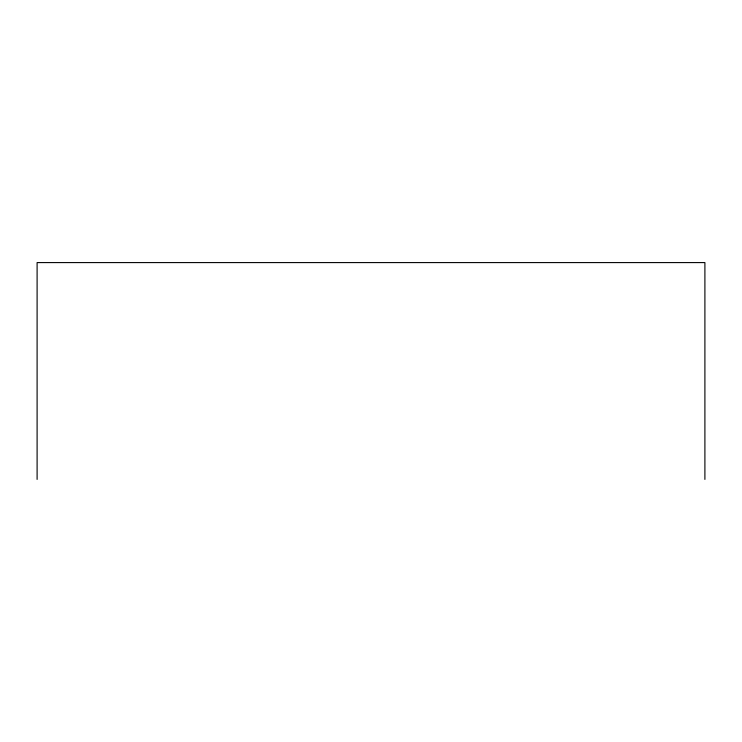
<?xml version="1.0" encoding="UTF-8"?>
<svg xmlns="http://www.w3.org/2000/svg" width="742" height="742" viewBox="0 0 742 742"><rect width="100%" height="100%" fill="white"/><g stroke="black" fill="none" stroke-linecap="round" stroke-linejoin="round"><path stroke-width="1.11" d="M704.9 479.415L704.9 262.585L37.1 262.585L37.1 479.415"/></g></svg>
